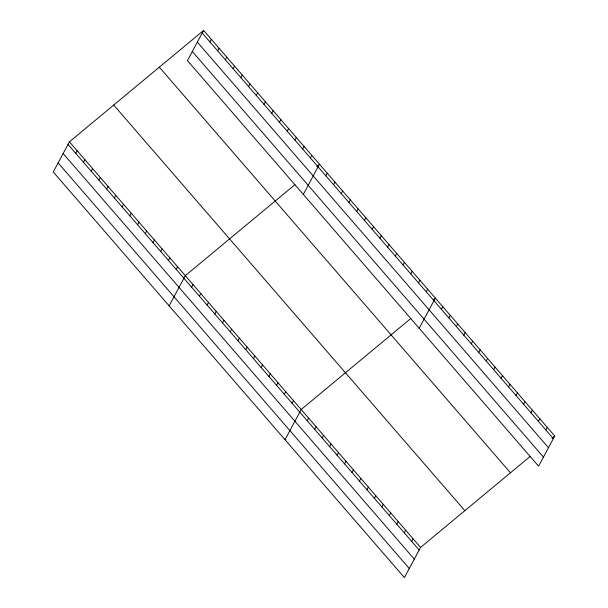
<?xml version="1.0" encoding="UTF-8"?>
<svg xmlns="http://www.w3.org/2000/svg" width="608" height="608" viewBox="0 0 608 608"><rect width="100%" height="100%" fill="white"/><g stroke="black" fill="none" stroke-linecap="round" stroke-linejoin="round"><path stroke-width="0.91" d="M203.612 30.4L187.431 60.564L538.574 466.184L554.747 436.02L203.612 30.4L69.426 141.816L53.253 171.98L404.388 577.6L420.569 547.436L530.222 456.38M75.757 153.345L77.155 150.738M83.478 162.268L84.877 159.661M91.208 171.19L92.598 168.591M98.929 180.112L100.328 177.513M106.658 189.035L108.049 186.436M114.38 197.957L115.778 195.358M209.935 41.929L211.333 39.322M122.109 206.887L123.5 204.28M217.664 50.852L219.055 48.245M129.831 215.81L131.229 213.203M225.386 59.774L226.784 57.167M137.56 224.732L138.951 222.125M233.115 68.696L234.506 66.097M145.282 233.654L146.68 231.055M240.836 77.619L242.235 75.02M153.011 242.577L154.402 239.978M248.566 86.541L249.956 83.942M160.732 251.499L162.131 248.9M256.287 95.464L257.686 92.864M168.454 260.422L169.852 257.822M264.016 104.394L265.407 101.787M176.183 269.352L177.582 266.745M271.738 113.316L273.136 110.709M169.13 305.839L185.303 275.667L294.964 184.619M279.467 122.238L280.858 119.639M191.634 287.196L193.025 284.597M287.189 131.161L288.587 128.562M199.356 296.119L200.754 293.52M294.91 140.083L296.309 137.484M207.085 305.041L208.476 302.442M302.64 149.006L304.038 146.406M214.806 313.964L216.205 311.364M310.361 157.936L311.76 155.329M222.536 322.894L223.926 320.287M303.308 194.423L319.481 164.251L316.76 166.516M230.257 331.816L231.656 329.209M325.812 175.78L327.21 173.174M237.986 340.738L239.377 338.132M333.541 184.703L334.932 182.104M245.708 349.661L247.106 347.062M341.263 193.625L342.661 191.026M253.437 358.583L254.828 355.984M348.992 202.548L350.383 199.948M261.159 367.506L262.557 364.906M356.714 211.47L358.112 208.871M268.88 376.428L270.279 373.829M364.443 220.4L365.834 217.793M276.61 385.358L278 382.751M372.164 229.322L373.563 226.716M284.331 394.28L285.73 391.674M379.894 238.245L381.284 235.638M292.06 403.203L293.451 400.604M387.615 247.167L389.014 244.568M285.008 439.69L301.18 409.526L410.833 318.47M395.337 256.09L396.735 253.49M307.245 420.744L308.644 418.144M314.708 429.362L316.099 426.763M403.066 265.012L404.464 262.413M322.172 437.98L323.562 435.381M410.788 273.942L412.186 271.335M329.635 446.606L331.026 444M418.517 282.864L419.908 280.258M337.09 455.225L338.489 452.618M426.238 291.787L427.637 289.18M344.554 463.843L345.952 461.236M419.186 328.274L435.358 298.11L433.314 299.805M352.017 472.462L353.415 469.862M441.431 309.328L442.822 306.728M359.48 481.08L360.871 478.481M448.886 317.946L450.285 315.347M366.943 489.698L368.334 487.099M456.35 326.564L457.748 323.965M374.399 498.317L375.797 495.718M463.813 335.183L465.211 332.584M381.862 506.935L383.26 504.336M471.276 343.809L472.667 341.202M389.325 515.561L390.724 512.954M478.739 352.427L480.13 349.82M396.788 524.18L398.179 521.573M486.195 361.046L487.593 358.439M404.252 532.798L405.642 530.191M493.658 369.664L495.056 367.065M411.707 541.416L413.106 538.817M501.121 378.282L502.52 375.683M508.584 386.901L509.975 384.302M516.048 395.519L517.438 392.92M523.503 404.138L524.902 401.538M530.966 412.764L532.365 410.157M538.43 421.382L539.828 418.775M545.893 430L547.284 427.394M552.026 438.277L554.747 436.02M202.213 32.999L553.356 438.619M197.334 42.096L548.477 447.716M192.31 51.467L543.453 457.087M159.326 67.169L510.469 472.781M113.704 105.047L464.846 510.667M69.426 141.816L420.569 547.436M68.028 144.423L419.17 550.035M63.156 153.512L414.291 559.132M58.125 162.891L409.268 568.503"/></g></svg>
